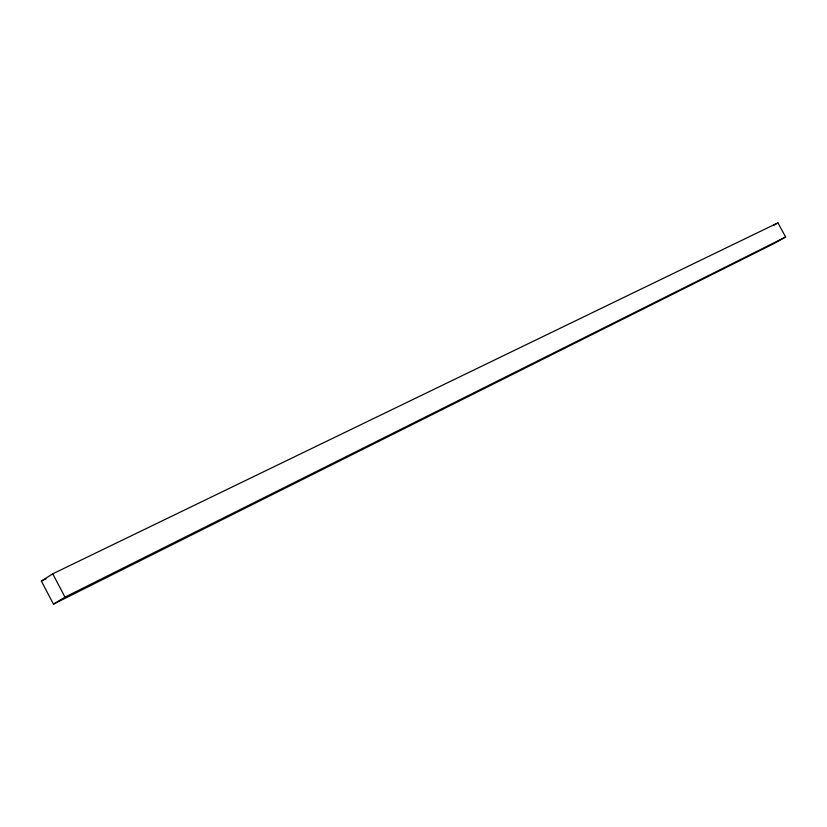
<?xml version="1.0" encoding="UTF-8"?>
<svg xmlns="http://www.w3.org/2000/svg" width="827" height="827" viewBox="0 0 827 827"><rect width="100%" height="100%" fill="white"/><g stroke="black" fill="none" stroke-linecap="round" stroke-linejoin="round"><path stroke-width="1.24" d="M41.35 581.071L52.742 573.824L777.928 222.856L785.65 236.977L773.752 243.676L53.455 604.144L41.35 581.071L45.992 578.817M53.455 604.144L64.982 597.146L785.65 236.977M773.617 225.326L777.928 222.856M52.742 573.824L64.982 597.146"/></g></svg>
